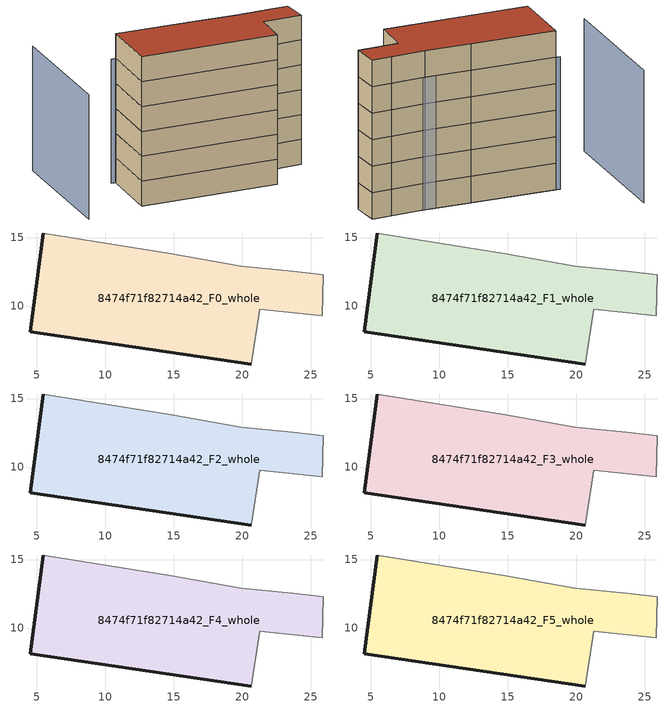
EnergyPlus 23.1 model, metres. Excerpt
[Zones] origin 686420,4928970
8474f71f82714a42_F0_whole
 floor ground (EU_floor_Construction): 25.92,12.27 25.85,9.28 21.28,9.77 20.69,5.77 4.55,8.13 5.49,15.33 14.85,13.81 19.94,12.92 23.72,12.53 z0
 wall outside (EU_wall_Construction): 5.49,15.33 4.55,8.13 20.69,5.77 z0:3
 wall adiabatic (EU_wall_Construction): 20.69,5.77 21.28,9.77 25.85,9.28 25.92,12.27 23.72,12.53 19.94,12.92 14.85,13.81 5.49,15.33 z0:3
8474f71f82714a42_F1_whole
 floor to 8474f71f82714a42_F0_whole (EU_floor_Construction): 25.92,12.27 25.85,9.28 21.28,9.77 20.69,5.77 4.55,8.13 5.49,15.33 14.85,13.81 19.94,12.92 23.72,12.53 z3
 wall outside (EU_wall_Construction): 5.49,15.33 4.55,8.13 20.69,5.77 z3:6
 wall adiabatic (EU_wall_Construction): 20.69,5.77 21.28,9.77 25.85,9.28 25.92,12.27 23.72,12.53 19.94,12.92 14.85,13.81 5.49,15.33 z3:6
8474f71f82714a42_F2_whole
 floor to 8474f71f82714a42_F1_whole (EU_floor_Construction): 25.92,12.27 25.85,9.28 21.28,9.77 20.69,5.77 4.55,8.13 5.49,15.33 14.85,13.81 19.94,12.92 23.72,12.53 z6
 wall outside (EU_wall_Construction): 5.49,15.33 4.55,8.13 20.69,5.77 z6:9
 wall adiabatic (EU_wall_Construction): 20.69,5.77 21.28,9.77 25.85,9.28 25.92,12.27 23.72,12.53 19.94,12.92 14.85,13.81 5.49,15.33 z6:9
8474f71f82714a42_F3_whole
 floor to 8474f71f82714a42_F2_whole (EU_floor_Construction): 25.92,12.27 25.85,9.28 21.28,9.77 20.69,5.77 4.55,8.13 5.49,15.33 14.85,13.81 19.94,12.92 23.72,12.53 z9
 wall outside (EU_wall_Construction): 5.49,15.33 4.55,8.13 20.69,5.77 z9:12
 wall adiabatic (EU_wall_Construction): 20.69,5.77 21.28,9.77 25.85,9.28 25.92,12.27 23.72,12.53 19.94,12.92 14.85,13.81 5.49,15.33 z9:12
8474f71f82714a42_F4_whole
 floor to 8474f71f82714a42_F3_whole (EU_floor_Construction): 25.92,12.27 25.85,9.28 21.28,9.77 20.69,5.77 4.55,8.13 5.49,15.33 14.85,13.81 19.94,12.92 23.72,12.53 z12
 wall outside (EU_wall_Construction): 5.49,15.33 4.55,8.13 20.69,5.77 z12:15
 wall adiabatic (EU_wall_Construction): 20.69,5.77 21.28,9.77 25.85,9.28 25.92,12.27 23.72,12.53 19.94,12.92 14.85,13.81 5.49,15.33 z12:15
8474f71f82714a42_F5_whole
 floor to 8474f71f82714a42_F4_whole (EU_floor_Construction): 25.92,12.27 25.85,9.28 21.28,9.77 20.69,5.77 4.55,8.13 5.49,15.33 14.85,13.81 19.94,12.92 23.72,12.53 z15
 wall outside (EU_wall_Construction): 5.49,15.33 4.55,8.13 20.69,5.77 z15:18
 wall adiabatic (EU_wall_Construction): 20.69,5.77 21.28,9.77 25.85,9.28 25.92,12.27 23.72,12.53 19.94,12.92 14.85,13.81 5.49,15.33 z15:18
 roof outside (EU_roof_Construction): 25.85,9.28 25.92,12.27 23.72,12.53 19.94,12.92 14.85,13.81 5.49,15.33 4.55,8.13 20.69,5.77 21.28,9.77 z18
shading: -0.63,23 -2.38,8 / 23.48,12.41 4.99,15.41 z0:15
[Building]
EU S2 Campaign: North Axis=0; Terrain=City; Solar Distribution=FullExterior
[Site:Location]
Bologna: Latitude=44.5; Longitude=11.25; Time Zone=1; Elevation=37
[SizingPeriod:WeatherFileDays]
AnnualSizingPeriod: Begin Month=1; Begin Day of Month=1; End Month=12; End Day of Month=31; Day of Week for Start Day=Monday; Use Weather File Daylight Saving Period=No; Use Weather File Rain and Snow Indicators=No
[MATERIAL]
EU_InternalMass_Material: Roughness=MediumRough; Thickness=0.1; Conductivity=1; Density=1800; Specific Heat=900; Thermal Absorptance=0.9; Solar Absorptance=0.7; Visible Absorptance=0.7
[MATERIAL:NOMASS] Roughness=MediumRough; Thermal Absorptance=0.9; Solar Absorptance=0.7; Visible Absorptance=0.7
Name | Thermal Resistance
EU_wall_NoMass | 0.905828
EU_roof_NoMass | 0.37593
EU_floor_NoMass | 0.67114
[CONSTRUCTION]
EU_wall_Construction: EU_wall_NoMass
EU_roof_Construction: EU_roof_NoMass
EU_floor_Construction: EU_floor_NoMass
EU_InternalMass_Construction: EU_InternalMass_Material
[ZONE] Type=1; Multiplier=1; Ceiling Height=autocalculate; Floor Area=autocalculate; Part of Total Floor Area=Yes
Name | Volume
8474f71f82714a42_F0_whole | 389.309
8474f71f82714a42_F1_whole; 8474f71f82714a42_F2_whole; 8474f71f82714a42_F3_whole; 8474f71f82714a42_F4_whole; 8474f71f82714a42_F5_whole | 389.308
[INTERNALMASS] Construction=EU_InternalMass_Construction; Surface Area=129.77
Name | Zone or ZoneList
8474f71f82714a42_F0_whole_EU_InternalMass | 8474f71f82714a42_F0_whole
8474f71f82714a42_F1_whole_EU_InternalMass | 8474f71f82714a42_F1_whole
8474f71f82714a42_F2_whole_EU_InternalMass | 8474f71f82714a42_F2_whole
8474f71f82714a42_F3_whole_EU_InternalMass | 8474f71f82714a42_F3_whole
8474f71f82714a42_F4_whole_EU_InternalMass | 8474f71f82714a42_F4_whole
8474f71f82714a42_F5_whole_EU_InternalMass | 8474f71f82714a42_F5_whole
[OTHEREQUIPMENT] Fuel Type=Electricity; Design Level Calculation Method=Watts/Area; Power per Zone Floor Area=1; Fraction Latent=0; Fraction Radiant=0; Fraction Lost=0; Carbon Dioxide Generation Rate=0; EndUse Subcategory=EU_Step8_InternalGains
Name | Zone or ZoneList or Space or SpaceList | Schedule
EU_Step8_InternalGain_8474f71f82714a42_F0_whole_f000 | 8474f71f82714a42_F0_whole | EU_Step8_GainSchedule_8474f71f82714a42_F0_whole_f000
EU_Step8_InternalGain_8474f71f82714a42_F1_whole_f000 | 8474f71f82714a42_F1_whole | EU_Step8_GainSchedule_8474f71f82714a42_F1_whole_f000
EU_Step8_InternalGain_8474f71f82714a42_F2_whole_f000 | 8474f71f82714a42_F2_whole | EU_Step8_GainSchedule_8474f71f82714a42_F2_whole_f000
EU_Step8_InternalGain_8474f71f82714a42_F3_whole_f000 | 8474f71f82714a42_F3_whole | EU_Step8_GainSchedule_8474f71f82714a42_F3_whole_f000
EU_Step8_InternalGain_8474f71f82714a42_F4_whole_f000 | 8474f71f82714a42_F4_whole | EU_Step8_GainSchedule_8474f71f82714a42_F4_whole_f000
EU_Step8_InternalGain_8474f71f82714a42_F5_whole_f000 | 8474f71f82714a42_F5_whole | EU_Step8_GainSchedule_8474f71f82714a42_F5_whole_f000
[ZONEVENTILATION:DESIGNFLOWRATE] Schedule=EU_AlwaysOn; Design Flow Rate Calculation Method=AirChanges/Hour; Air Changes per Hour=0.73129; Ventilation Type=Natural; Fan Pressure Rise=0; Fan Total Efficiency=1; Constant Term Coefficient=1; Temperature Term Coefficient=0; Velocity Term Coefficient=0; Velocity Squared Term Coefficient=0; Minimum Indoor Temperature=-100; Maximum Indoor Temperature=100; Delta Temperature=-100; Minimum Outdoor Temperature=-100; Maximum Outdoor Temperature=100; Maximum Wind Speed=40
Name | Zone or ZoneList or Space or SpaceList
EU_ConstantAir_8474f71f82714a42_F0_whole | 8474f71f82714a42_F0_whole
EU_ConstantAir_8474f71f82714a42_F1_whole | 8474f71f82714a42_F1_whole
EU_ConstantAir_8474f71f82714a42_F2_whole | 8474f71f82714a42_F2_whole
EU_ConstantAir_8474f71f82714a42_F3_whole | 8474f71f82714a42_F3_whole
EU_ConstantAir_8474f71f82714a42_F4_whole | 8474f71f82714a42_F4_whole
EU_ConstantAir_8474f71f82714a42_F5_whole | 8474f71f82714a42_F5_whole
[HVACTEMPLATE:THERMOSTAT] Constant Heating Setpoint=20; Constant Cooling Setpoint=50
EU_HeatOnly_8474f71f82714a42_F0_whole; EU_HeatOnly_8474f71f82714a42_F1_whole; EU_HeatOnly_8474f71f82714a42_F2_whole; EU_HeatOnly_8474f71f82714a42_F3_whole; EU_HeatOnly_8474f71f82714a42_F4_whole; EU_HeatOnly_8474f71f82714a42_F5_whole
[HVACTEMPLATE:ZONE:IDEALLOADSAIRSYSTEM] System Availability Schedule=EU_AlwaysOn; Maximum Heating Supply Air Temperature=50; Minimum Cooling Supply Air Temperature=13; Maximum Heating Supply Air Humidity Ratio=0.0156; Minimum Cooling Supply Air Humidity Ratio=0.0077; Heating Limit=NoLimit; Cooling Limit=NoLimit; Heating Availability Schedule=EU_AlwaysOn; Cooling Availability Schedule=EU_CoolingOff; Dehumidification Control Type=ConstantSensibleHeatRatio; Cooling Sensible Heat Ratio=0.7; Dehumidification Setpoint=60; Humidification Control Type=None; Humidification Setpoint=30; Outdoor Air Method=None; Outdoor Air Flow Rate per Person=0.00944; Outdoor Air Flow Rate per Zone Floor Area=0; Outdoor Air Flow Rate per Zone=0; Demand Controlled Ventilation Type=None; Outdoor Air Economizer Type=NoEconomizer; Heat Recovery Type=None; Sensible Heat Recovery Effectiveness=0.7; Latent Heat Recovery Effectiveness=0.65
Name | Template Thermostat
8474f71f82714a42_F0_whole | EU_HeatOnly_8474f71f82714a42_F0_whole
8474f71f82714a42_F1_whole | EU_HeatOnly_8474f71f82714a42_F1_whole
8474f71f82714a42_F2_whole | EU_HeatOnly_8474f71f82714a42_F2_whole
8474f71f82714a42_F3_whole | EU_HeatOnly_8474f71f82714a42_F3_whole
8474f71f82714a42_F4_whole | EU_HeatOnly_8474f71f82714a42_F4_whole
8474f71f82714a42_F5_whole | EU_HeatOnly_8474f71f82714a42_F5_whole
[SIZING:ZONE] Zone Cooling Design Supply Air Temperature Input Method=SupplyAirTemperature; Zone Cooling Design Supply Air Temperature=13; Zone Heating Design Supply Air Temperature Input Method=SupplyAirTemperature; Zone Heating Design Supply Air Temperature=50; Zone Cooling Design Supply Air Humidity Ratio=0.008; Zone Heating Design Supply Air Humidity Ratio=0.008; Cooling Design Air Flow Method=DesignDay; Cooling Design Air Flow Rate=0; Cooling Minimum Air Flow per Zone Floor Area=0.000762; Cooling Minimum Air Flow=0; Cooling Minimum Air Flow Fraction=0.2; Heating Design Air Flow Method=DesignDay; Heating Design Air Flow Rate=0; Heating Maximum Air Flow per Zone Floor Area=0.002032; Heating Maximum Air Flow=0.141576; Heating Maximum Air Flow Fraction=0.3; Account for Dedicated Outdoor Air System=No; Dedicated Outdoor Air System Control Strategy=NeutralSupplyAir; Dedicated Outdoor Air Low Setpoint Temperature for Design=autosize; Dedicated Outdoor Air High Setpoint Temperature for Design=autosize; Zone Load Sizing Method=Sensible Load Only No Latent Load; Zone Latent Cooling Design Supply Air Humidity Ratio Input Method=HumidityRatioDifference; Zone Cooling Design Supply Air Humidity Ratio Difference=0.005; Zone Latent Heating Design Supply Air Humidity Ratio Input Method=HumidityRatioDifference; Zone Humidification Design Supply Air Humidity Ratio Difference=0.005
8474f71f82714a42_F0_whole; 8474f71f82714a42_F1_whole; 8474f71f82714a42_F2_whole; 8474f71f82714a42_F3_whole; 8474f71f82714a42_F4_whole; 8474f71f82714a42_F5_whole
[SCHEDULE:CONSTANT]
Name | Hourly Value
EU_AlwaysOn | 1
EU_CoolingOff | 0
[SCHEDULE:FILE] Column Number=1; Rows to Skip at Top=0; Number of Hours of Data=8760; Column Separator=Comma; Interpolate to Timestep=No; Minutes per Item=60; Adjust Schedule for Daylight Savings=Yes
Name | File
EU_Step8_GainSchedule_8474f71f82714a42_F0_whole_f000 | ../../schedules/8474f71f82714a42/8474f71f82714a42_F0_whole_f000_gain.csv
EU_Step8_GainSchedule_8474f71f82714a42_F1_whole_f000 | ../../schedules/8474f71f82714a42/8474f71f82714a42_F1_whole_f000_gain.csv
EU_Step8_GainSchedule_8474f71f82714a42_F2_whole_f000 | ../../schedules/8474f71f82714a42/8474f71f82714a42_F2_whole_f000_gain.csv
EU_Step8_GainSchedule_8474f71f82714a42_F3_whole_f000 | ../../schedules/8474f71f82714a42/8474f71f82714a42_F3_whole_f000_gain.csv
EU_Step8_GainSchedule_8474f71f82714a42_F4_whole_f000 | ../../schedules/8474f71f82714a42/8474f71f82714a42_F4_whole_f000_gain.csv
EU_Step8_GainSchedule_8474f71f82714a42_F5_whole_f000 | ../../schedules/8474f71f82714a42/8474f71f82714a42_F5_whole_f000_gain.csv
